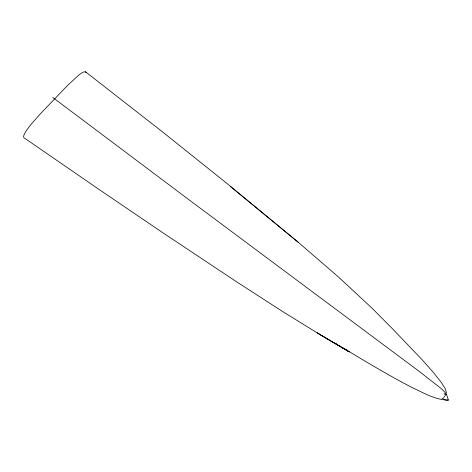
<?xml version="1.0" encoding="UTF-8"?>
<svg xmlns="http://www.w3.org/2000/svg" width="472" height="472" viewBox="0 0 472 472"><rect width="100%" height="100%" fill="white"/><g stroke="black" fill="none" stroke-linecap="round" stroke-linejoin="round"><path stroke-width="0.71" d="M443.609 397.548L445.391 395.353M446.364 393.831L448.4 400.091L445.833 400.126L441.951 398.114M448.4 400.091C435.514 400.055 423.962 393.005 412.581 387.789C388.403 375.317 365.121 361.21 341.828 347.185M446.341 392.899L445.391 388.869L441.42 382.586L433.768 372.898L422.18 359.811L392.787 329.096L371.995 308.145L338.259 276.816L298.097 242.16L227.504 183.891L161.89 131.393L85.444 71.75L83.007 72.163L78.989 74.895L67.514 85.473L39.188 115.074L30.403 125.18L26.255 130.732L23.942 134.992L23.6 136.555L23.866 137.688L99.102 189.478L164.409 233.817L236.85 281.967L282.398 311.384L320.11 334.683L349.41 351.923L317.219 332.872L348.023 351.197M445.32 394.185L444.429 393.913L446.4 394.468L444.412 391.677L441.326 388.657L418.811 371.086L191.709 201.815L52.781 97.468M336.282 343.811L337.521 344.566M338.76 345.321L340.619 346.454M230.743 186.782L298.097 242.16M85.444 71.75L85.969 72.564"/></g></svg>
